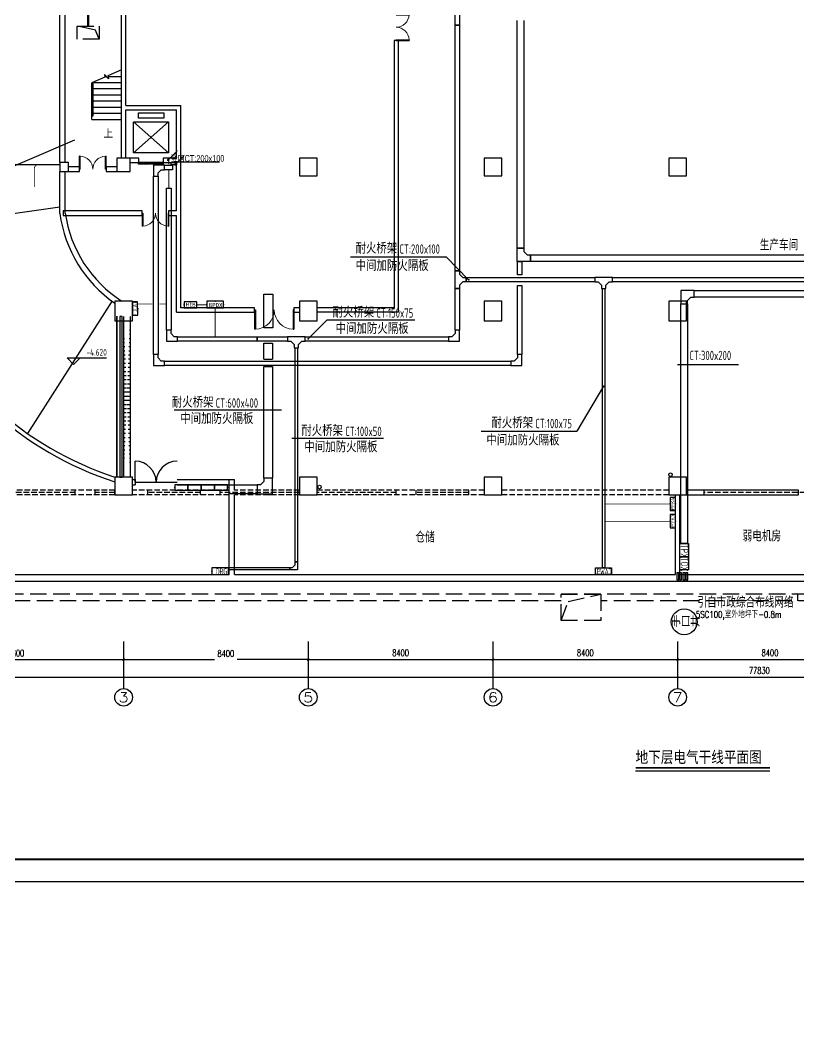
# Model space of a CAD drawing. Extents: x 2166032 to 5302137, y 581493 to 2416206.
# Drawn here: x 2688759 to 2724151, y 1171694 to 1218120 of the extents above; entities that cross this region are included whole.
import ezdxf
from ezdxf.enums import TextEntityAlignment as Align

# ---------------------------------------------------------------- set-up
doc = ezdxf.new("R2010")
doc.units = 0
doc.header["$LTSCALE"] = 1000
doc.header["$MEASUREMENT"] = 0
doc.linetypes.add('DASH', pattern=[0.35, 0.25, -0.1])
doc.linetypes.add('dot', pattern=[3.5, 0.5, -3])
for name, color, linetype in [('3T_WOOD', 21, 'Continuous'), ('AXIS', 3, 'Continuous'), ('AXIS_TEXT', 7, 'Continuous'), ('CABLETRAY', 4, 'Continuous'), ('COLUMN', 2, 'Continuous'), ('DIM_ELEV', 3, 'Continuous'), ('DIM_SYMB', 3, 'Continuous'), ('EQUIP-照明', 3, 'Continuous'), ('EQUIP-箱柜', 3, 'Continuous'), ('EQUIP-通讯', 3, 'Continuous'), ('LWIRE', 4, 'Continuous'), ('PUB_TEXT', 7, 'Continuous'), ('PUB_TITLE', 137, 'Continuous'), ('STAIR', 8, 'Continuous'), ('TEL_LEAD', 3, 'Continuous'), ('TEL_TEXT', 7, 'Continuous'), ('text', 7, 'Continuous'), ('WALL', 8, 'Continuous'), ('WINDOW', 8, 'Continuous'), ('WIRE-照明', 1, 'Continuous'), ('WIRE-电源', 10, 'Continuous'), ('地沟', 8, 'Continuous'), ('屋面', 151, 'Continuous'), ('消防', 7, 'Continuous')]:
    doc.layers.add(name, color=color, linetype=linetype)
doc.styles.add('_HZTXT', font='！tssdeng.shx', dxfattribs={"width": 0.8, "bigfont": '！tssdchn.shx'})
doc.styles.add('_TCH_AXIS', font='complex_.ttf')
doc.styles.add('_TCH_DIM', font='tssdeng.shx', dxfattribs={"bigfont": 'tssdchn.shx'})
doc.styles.add('_TCH_LABEL', font='!tssdeng.shx', dxfattribs={"bigfont": '!tssdchn.shx'})
doc.styles.add('_TEL_DIM', font='@tssdeng.shx', dxfattribs={"width": 0.8, "height": 3.5, "bigfont": '!tssdchn.shx'})
doc.styles.add('COMPLEX', font='complex_.ttf')
doc.styles.add('DIM_FONT', font='simplex_.ttf', dxfattribs={"width": 0.7})
doc.styles.add('HZDX', font='ROMANS', dxfattribs={"bigfont": 'HZDX'})
doc.styles.add('hz（黑）', font='simhei.ttf', dxfattribs={"width": 0.8})
doc.styles.get("Standard").update_dxf_attribs({"font": 'tssdeng.shx', "bigfont": 'tssdchn.shx'})
doc.styles.add('TSSD_REIN', font='tssdeng.shx', dxfattribs={"width": 0.7, "bigfont": 'tssdchn.shx'})
doc.styles.add('YOUYUAN', font='simhei.ttf')
doc.dimstyles.new('DIMN', dxfattribs={"dimtxt": 300, "dimasz": 100, "dimexe": 250, "dimexo": 300, "dimgap": 150, "dimtad": 1, "dimdec": 0, "dimzin": 0, "dimdsep": 46, "dimtxsty": 'DIM_FONT', "dimblk": 'ARCHTICK', "dimcen": 0.09, "dimclrt": 7, "dimazin": 2, "dimtfac": 1, "dimtdec": 0, "dimtix": 1, "dimtmove": 2, "dimatfit": 3, "dimldrblk": 'ARCHTICK', "dimfxl": 1, "dimtolj": 1, "dimtzin": 0, "dimarcsym": 0})

# ---------------------------------------------------------------- blocks, each defined once
blk = doc.blocks.new('$equip$00001776')
for p, q in [((0.72, 0.66), (-0.72, 0.66)), ((-0.72, 0.66), (-0.72, 0)), ((-0.72, 0), (0.72, 0)), ((0.72, 0), (0.72, 0.66))]:
    blk.add_line(p, q)
for p in [(-0.72, 0.33), (0, 0.66), (0, 0), (0.72, 0.33)]:
    blk.add_point(p)
at = {"color": 7, "style": '_TEL_DIM'}
blk.add_attdef('$TEXT$', text='', height=0.4, dxfattribs=at).set_placement((0, 0.33), align=Align.MIDDLE_CENTER)
at = {"color": 7, "style": '_TEL_DIM', "flags": 1}
blk.add_attdef('A', text='', height=0.00002, dxfattribs=at).set_placement((0, 0), align=Align.MIDDLE_CENTER)
blk = doc.blocks.new('$equip$00001413')
for p, q in [((0.75, 0.6), (-0.75, 0.6)), ((-0.75, 0.6), (-0.75, 0)), ((-0.75, 0), (0.75, 0)), ((0.75, 0), (0.75, 0.6))]:
    blk.add_line(p, q)
for p in [(-0.75, 0.3), (0, 0.6), (0, 0), (0.75, 0.3)]:
    blk.add_point(p)
at = {"style": '_TCH_LABEL', "flags": 9}
blk.add_attdef('A', (0, 0), '', height=0.00002, dxfattribs=at)
blk = doc.blocks.new('$equip$00001955')
for p, q in [((0.75, 0.3), (-0.75, 0.3)), ((-0.75, 0.3), (-0.75, -0.3)), ((0.75, -0.3), (0.75, 0.3)), ((-0.75, -0.3), (0.75, -0.3))]:
    blk.add_line(p, q)
for p in [(-0.75, 0), (0, 0.3), (0.75, 0), (0, -0.3)]:
    blk.add_point(p)
at = {"color": 7, "style": '_TEL_DIM'}
blk.add_attdef('$TEXT$', text='', height=0.4, dxfattribs=at).set_placement((0.01, 0.01), align=Align.MIDDLE_CENTER)
at = {"color": 7, "style": '_TEL_DIM', "flags": 1}
blk.add_attdef('A', text='', height=0.00002, dxfattribs=at).set_placement((0, 0), align=Align.MIDDLE_CENTER)
blk = doc.blocks.new('$TelecSys$00000079')
for p, q in [((0.7, 0.7), (0, 0)), ((0.1, 0.1), (0.1, 0.1)), ((-0.1, -0.1), (-0.1, -0.1))]:
    blk.add_line(p, q)
at = {"const_width": 0.142}
blk.add_lwpolyline([(-0.07, 0, 1), (0.07, 0, 1)], format="xyb", close=True, dxfattribs=at)
blk.add_solid([(0.63, 0.77), (0.77, 0.63), (1.15, 1.15)])
at = {"width": 0.8, "flags": 9}
blk.add_attdef('A', (0, 0), '', height=0.00002, dxfattribs=at)
blk = doc.blocks.new('_ArchTick')
at = {"color": 0, "linetype": 'ByBlock', "const_width": 0.4}
blk.add_lwpolyline([(-0.5, -0.5), (0.5, 0.5)], dxfattribs=at)
blk = doc.blocks.new('*D2559')
at = {"layer": 'AXIS', "color": 0, "lineweight": -2}
for p, q in [((2683651, 1189890), (2683651, 1188808)), ((2693451, 1189890), (2693451, 1188808)), ((2683651, 1189058), (2693451, 1189058))]:
    blk.add_line(p, q, dxfattribs=at)
at = {"layer": 'Defpoints', "color": 0}
for p in [(2683651, 1190190), (2693451, 1190190), (2693451, 1189058)]:
    blk.add_point(p, dxfattribs=at)
at = {"layer": 'AXIS', "color": 0, "lineweight": -2, "xscale": 100, "yscale": 100, "zscale": 100, "rotation": 180}
blk.add_blockref('_ArchTick', (2683651, 1189058), dxfattribs=at)
at = {"layer": 'AXIS', "color": 0, "lineweight": -2, "xscale": 100, "yscale": 100, "zscale": 100}
blk.add_blockref('_ArchTick', (2693451, 1189058), dxfattribs=at)
at = {"layer": 'AXIS', "color": 7, "insert": (2688551, 1189359), "char_height": 300, "attachment_point": 5, "style": 'DIM_FONT'}
blk.add_mtext('\\A1;9800', dxfattribs=at)
blk = doc.blocks.new('*D2560')
at = {"layer": 'AXIS', "color": 0, "lineweight": -2}
for p, q in [((2693451, 1189890), (2693451, 1188808)), ((2701851, 1189890), (2701851, 1188808)), ((2693451, 1189058), (2697585, 1189058)), ((2701851, 1189058), (2698618, 1189058))]:
    blk.add_line(p, q, dxfattribs=at)
at = {"layer": 'Defpoints', "color": 0}
for p in [(2693451, 1190190), (2701851, 1190190), (2701851, 1189058)]:
    blk.add_point(p, dxfattribs=at)
at = {"layer": 'AXIS', "color": 0, "lineweight": -2, "xscale": 100, "yscale": 100, "zscale": 100, "rotation": 180}
blk.add_blockref('_ArchTick', (2693451, 1189058), dxfattribs=at)
at = {"layer": 'AXIS', "color": 0, "lineweight": -2, "xscale": 100, "yscale": 100, "zscale": 100}
blk.add_blockref('_ArchTick', (2701851, 1189058), dxfattribs=at)
at = {"layer": 'AXIS', "color": 7, "insert": (2698101, 1189333), "char_height": 300, "attachment_point": 5, "style": 'DIM_FONT'}
blk.add_mtext('\\A1;8400', dxfattribs=at)
blk = doc.blocks.new('*D2561')
at = {"layer": 'AXIS', "color": 0, "lineweight": -2}
for p, q in [((2701851, 1189890), (2701851, 1188808)), ((2710251, 1189890), (2710251, 1188808)), ((2701851, 1189058), (2710251, 1189058))]:
    blk.add_line(p, q, dxfattribs=at)
at = {"layer": 'Defpoints', "color": 0}
for p in [(2701851, 1190190), (2710251, 1190190), (2710251, 1189058)]:
    blk.add_point(p, dxfattribs=at)
at = {"layer": 'AXIS', "color": 0, "lineweight": -2, "xscale": 100, "yscale": 100, "zscale": 100, "rotation": 180}
blk.add_blockref('_ArchTick', (2701851, 1189058), dxfattribs=at)
at = {"layer": 'AXIS', "color": 0, "lineweight": -2, "xscale": 100, "yscale": 100, "zscale": 100}
blk.add_blockref('_ArchTick', (2710251, 1189058), dxfattribs=at)
at = {"layer": 'AXIS', "color": 7, "insert": (2706051, 1189363), "char_height": 300, "attachment_point": 5, "style": 'DIM_FONT'}
blk.add_mtext('\\A1;8400', dxfattribs=at)
blk = doc.blocks.new('*D2562')
at = {"layer": 'AXIS', "color": 0, "lineweight": -2}
for p, q in [((2710251, 1189890), (2710251, 1188808)), ((2718651, 1189890), (2718651, 1188808)), ((2710251, 1189058), (2718651, 1189058))]:
    blk.add_line(p, q, dxfattribs=at)
at = {"layer": 'Defpoints', "color": 0}
for p in [(2710251, 1190190), (2718651, 1190190), (2718651, 1189058)]:
    blk.add_point(p, dxfattribs=at)
at = {"layer": 'AXIS', "color": 0, "lineweight": -2, "xscale": 100, "yscale": 100, "zscale": 100, "rotation": 180}
blk.add_blockref('_ArchTick', (2710251, 1189058), dxfattribs=at)
at = {"layer": 'AXIS', "color": 0, "lineweight": -2, "xscale": 100, "yscale": 100, "zscale": 100}
blk.add_blockref('_ArchTick', (2718651, 1189058), dxfattribs=at)
at = {"layer": 'AXIS', "color": 7, "insert": (2714451, 1189363), "char_height": 300, "attachment_point": 5, "style": 'DIM_FONT'}
blk.add_mtext('\\A1;8400', dxfattribs=at)
blk = doc.blocks.new('*D2563')
at = {"layer": 'AXIS', "color": 0, "lineweight": -2}
for p, q in [((2718651, 1189890), (2718651, 1188808)), ((2727051, 1189890), (2727051, 1188808)), ((2718651, 1189058), (2727051, 1189058))]:
    blk.add_line(p, q, dxfattribs=at)
at = {"layer": 'Defpoints', "color": 0}
for p in [(2718651, 1190190), (2727051, 1190190), (2727051, 1189058)]:
    blk.add_point(p, dxfattribs=at)
at = {"layer": 'AXIS', "color": 0, "lineweight": -2, "xscale": 100, "yscale": 100, "zscale": 100, "rotation": 180}
blk.add_blockref('_ArchTick', (2718651, 1189058), dxfattribs=at)
at = {"layer": 'AXIS', "color": 0, "lineweight": -2, "xscale": 100, "yscale": 100, "zscale": 100}
blk.add_blockref('_ArchTick', (2727051, 1189058), dxfattribs=at)
at = {"layer": 'AXIS', "color": 7, "insert": (2722851, 1189363), "char_height": 300, "attachment_point": 5, "style": 'DIM_FONT'}
blk.add_mtext('\\A1;8400', dxfattribs=at)
blk = doc.blocks.new('*D2571')
at = {"layer": 'AXIS', "color": 0, "lineweight": -2}
for p, q in [((2683451, 1189590), (2683451, 1188008)), ((2761282, 1189590), (2761282, 1188008)), ((2683451, 1188258), (2761282, 1188258))]:
    blk.add_line(p, q, dxfattribs=at)
at = {"layer": 'Defpoints', "color": 0}
for p in [(2683451, 1189890), (2761282, 1189890), (2761282, 1188258)]:
    blk.add_point(p, dxfattribs=at)
at = {"layer": 'AXIS', "color": 0, "lineweight": -2, "xscale": 100, "yscale": 100, "zscale": 100, "rotation": 180}
blk.add_blockref('_ArchTick', (2683451, 1188258), dxfattribs=at)
at = {"layer": 'AXIS', "color": 0, "lineweight": -2, "xscale": 100, "yscale": 100, "zscale": 100}
blk.add_blockref('_ArchTick', (2761282, 1188258), dxfattribs=at)
at = {"layer": 'AXIS', "color": 7, "insert": (2722367, 1188559), "char_height": 300, "attachment_point": 5, "style": 'DIM_FONT'}
blk.add_mtext('\\A1;77830', dxfattribs=at)
blk = doc.blocks.new('$DorLib2D$00000002')
for p, q in [((-0.5, 0), (-0.5, 0.4875)), ((-0.475, 0.4875), (-0.5, 0.4875)), ((-0.475, 0), (-0.475, 0.4875)), ((0.475, 0), (0.475, 0.4875)), ((0.475, 0.4875), (0.5, 0.4875)), ((0.5, 0), (0.5, 0.4875)), ((-0.5, 0), (-0.475, 0)), ((0.5, 0), (0.475, 0))]:
    blk.add_line(p, q)
at = {"lineweight": 13}
for centre, start, end in [((-0.4875, 0), 0, 88.53072), ((0.4875, 0), 91.46928, 180)]:
    blk.add_arc(centre, 0.4875, start, end, dxfattribs=at)
blk = doc.blocks.new('$TCHSYS$LDOR22D')
for p, q in [((-0.517, 0.833), (-0.017, 0.833)), ((-0.517, 0.833), (-0.517, 0.667)), ((-0.517, 0.667), (-0.017, 0.667)), ((-0.5, 0.5), (0.5, 0.5)), ((-0.017, 0.833), (-0.017, 0.667)), ((0.017, 0.833), (0.017, 0.667)), ((0.017, 0.833), (0.517, 0.833)), ((0.017, 0.667), (0.517, 0.667)), ((0.517, 0.833), (0.517, 0.667))]:
    blk.add_line(p, q)
blk = doc.blocks.new('_AXISO')
blk.add_circle((0, 0), 0.5)
at = {"layer": 'AXIS_TEXT', "style": 'COMPLEX', "width": 1.171875}
blk.add_attdef('A', text='', height=0.56, dxfattribs=at).set_placement((-0.25, -0.28), (0.25, -0.28), align=Align.FIT)

msp = doc.modelspace()

# ---------------------------------------------------------------- hatches: boundary and pattern name
at = {"layer": '消防'}
h = msp.add_hatch(dxfattribs=at)
h.set_pattern_fill('ACAD_ISO02W100', color=6, scale=500, style=0)
h.set_pattern_definition([(0, (1864834.06, 1134853.02), (0, 187.5), [450, -112.5])])
edge = h.paths.add_edge_path()
edge.add_line((2693751.5, 1204657.8), (2693751.5, 1197357.8))
edge.add_line((2693451.5, 1204657.8), (2693451.5, 1197357.8))

# ---------------------------------------------------------------- linework, layer by layer
for p, q in [((2695761.7, 1211693.3), (2697814.4, 1211693.3)), ((2695761.7, 1211693.3), (2695761.7, 1211657.8)), ((2693151.5, 1204668.7), (2693151.5, 1197368.7)), ((2718650, 1202469.9), (2721416.8, 1202469.9))]:
    msp.add_line(p, q)
for points in [[(2695608.4, 1211657.8), (2695851.5, 1211657.8), (2695851.5, 1211549.3), (2695608.4, 1211549.3)], [(2718750.8, 1194334.4), (2719150.8, 1194334.4), (2719150.8, 1193734.4), (2718750.8, 1193734.4)], [(2718750.8, 1193734.4), (2719150.8, 1193734.4), (2719150.8, 1193134.4), (2718750.8, 1193134.4)], [(2718702.5, 1193008.6), (2718607.6, 1193008.6), (2718607.6, 1192691.5), (2718702.5, 1192691.5)], [(2718830, 1193008.6), (2718735, 1193008.6), (2718735, 1192691.5), (2718830, 1192691.5)], [(2718986.8, 1193008.6), (2718891.9, 1193008.6), (2718891.9, 1192691.5), (2718986.8, 1192691.5)], [(2719114.3, 1193008.6), (2719019.3, 1193008.6), (2719019.3, 1192691.5), (2719114.3, 1192691.5)]]:
    msp.add_lwpolyline(points, close=True)
for centre, radius in [((2604640.5, 1020101.3), 438608.5), ((2718950.8, 1190777.4), 587.3)]:
    msp.add_circle(centre, radius)
at = {"layer": '3T_WOOD'}
msp.add_lwpolyline([(2693151.5, 1197357.8), (2693151.5, 1204657.8)], dxfattribs=at)
at = {"layer": 'AXIS'}
for p, q in [((2693451.5, 1189890.1), (2693451.5, 1187745.3)), ((2701851.5, 1189890.1), (2701851.5, 1187745.3)), ((2710251.5, 1189890.1), (2710251.5, 1187745.3)), ((2718651.5, 1189890.1), (2718651.5, 1187745.3))]:
    msp.add_line(p, q, dxfattribs=at)
at = {"layer": 'CABLETRAY'}
for p, q in [((2708531.3, 1217899.1), (2708531.3, 1218988.3)), ((2708731.3, 1218988.3), (2708731.3, 1217899.1)), ((2708531.3, 1206738.6), (2708531.3, 1217899.1)), ((2708531.3, 1217899.1), (2708731.3, 1217899.1)), ((2708531.3, 1217899.1), (2708731.3, 1217899.1)), ((2708531.3, 1217899.1), (2708731.3, 1217899.1)), ((2708731.3, 1217899.1), (2708531.3, 1217899.1)), ((2708731.3, 1217899.1), (2708731.3, 1206738.6)), ((2711355.4, 1207766.3), (2711355.4, 1218120.2)), ((2711655.4, 1218120.2), (2711655.4, 1207766.3)), ((2695317.1, 1211534.7), (2694817.1, 1211534.7)), ((2694817.1, 1211534.7), (2694817.1, 1211034.7)), ((2695017.1, 1211184.7), (2695167.1, 1211334.7)), ((2695167.1, 1211334.7), (2695317.1, 1211334.7)), ((2695317.1, 1211334.7), (2695317.1, 1211534.7)), ((2695317.1, 1211534.7), (2695670.2, 1211534.7)), ((2695317.1, 1211334.7), (2695317.1, 1211534.7)), ((2695670.2, 1211334.7), (2695317.1, 1211334.7)), ((2695670.2, 1211534.7), (2695670.2, 1211334.7)), ((2694817.1, 1211034.7), (2695017.1, 1211034.7)), ((2694817.1, 1202929.1), (2694817.1, 1211034.7)), ((2694817.1, 1211034.7), (2695017.1, 1211034.7)), ((2695017.1, 1211034.7), (2695017.1, 1211184.7)), ((2695017.1, 1211034.7), (2695017.1, 1202929.1)), ((2695407.7, 1210495.3), (2695607.7, 1210495.3)), ((2695407.7, 1204040.4), (2695407.7, 1210495.3)), ((2695607.7, 1210495.3), (2695607.7, 1204040.4)), ((2711655.4, 1207766.3), (2711355.4, 1207766.3)), ((2711355.4, 1207166.3), (2711355.4, 1207766.3)), ((2711355.4, 1207766.3), (2711655.4, 1207766.3)), ((2711655.4, 1207766.3), (2711655.4, 1207616.3)), ((2711655.4, 1207616.3), (2711805.4, 1207466.3)), ((2711955.4, 1207166.3), (2711355.4, 1207166.3)), ((2711361.6, 1206553.1), (2711361.6, 1207166.3)), ((2711361.6, 1207166.3), (2711561.6, 1207166.3)), ((2711561.6, 1207166.3), (2711561.6, 1206553.1)), ((2711805.4, 1207466.3), (2711955.4, 1207466.3)), ((2711955.4, 1207166.3), (2711955.4, 1207466.3)), ((2711955.4, 1207466.3), (2734790.3, 1207466.3)), ((2711955.4, 1207466.3), (2711955.4, 1207166.3)), ((2734790.3, 1207166.3), (2711955.4, 1207166.3)), ((2708731.3, 1206738.6), (2708531.3, 1206738.6)), ((2708531.3, 1205938.6), (2708531.3, 1206738.6)), ((2708531.3, 1206738.6), (2708731.3, 1206738.6)), ((2708731.3, 1206738.6), (2708731.3, 1206588.6)), ((2708731.3, 1206588.6), (2708881.3, 1206438.6)), ((2708881.3, 1206238.6), (2708731.3, 1206088.6)), ((2708881.3, 1206438.6), (2709031.3, 1206438.6)), ((2709031.3, 1206238.6), (2708881.3, 1206238.6)), ((2709031.3, 1206438.6), (2709031.3, 1206238.6)), ((2709031.3, 1206238.6), (2709031.3, 1206438.6)), ((2709031.3, 1206438.6), (2714882.5, 1206438.6)), ((2714882.5, 1206238.6), (2709031.3, 1206238.6)), ((2711561.6, 1206553.1), (2711361.6, 1206553.1)), ((2714882.5, 1206438.6), (2714882.5, 1206238.6)), ((2715682.5, 1206438.6), (2714882.5, 1206438.6)), ((2714882.5, 1206438.6), (2714882.5, 1206238.6)), ((2714882.5, 1206238.6), (2715032.5, 1206238.6)), ((2715032.5, 1206238.6), (2715182.5, 1206088.6)), ((2715382.5, 1206088.6), (2715532.5, 1206238.6)), ((2715532.5, 1206238.6), (2715682.5, 1206238.6)), ((2715682.5, 1206238.6), (2715682.5, 1206438.6)), ((2715682.5, 1206438.6), (2736638.9, 1206438.6)), ((2715682.5, 1206238.6), (2715682.5, 1206438.6)), ((2736638.9, 1206238.6), (2715682.5, 1206238.6)), ((2708531.3, 1204040.4), (2708531.3, 1205938.6)), ((2708531.3, 1205938.6), (2708731.3, 1205938.6)), ((2708731.3, 1205938.6), (2708531.3, 1205938.6)), ((2708731.3, 1206088.6), (2708731.3, 1205938.6)), ((2708731.3, 1205938.6), (2708731.3, 1204040.4)), ((2711361.6, 1202929.1), (2711361.6, 1206068)), ((2711361.6, 1206068), (2711561.6, 1206068)), ((2711561.6, 1206068), (2711561.6, 1202929.1)), ((2715182.5, 1206088.6), (2715182.5, 1205938.6)), ((2715182.5, 1205938.6), (2715382.5, 1205938.6)), ((2715232.5, 1205938.6), (2715332.5, 1205938.6)), ((2715232.5, 1193229.2), (2715232.5, 1205938.6)), ((2715332.5, 1205938.6), (2715332.5, 1193229.2)), ((2715382.5, 1205938.6), (2715382.5, 1206088.6)), ((2719400.8, 1205836.4), (2718800.8, 1205836.4)), ((2718800.8, 1205836.4), (2718800.8, 1205236.4)), ((2719400.8, 1205536.4), (2719400.8, 1205836.4)), ((2719400.8, 1205836.4), (2733179.2, 1205836.4)), ((2719400.8, 1205536.4), (2719400.8, 1205836.4)), ((2699833, 1204140.4), (2699833, 1205680.8)), ((2699833, 1205680.8), (2700233, 1205680.8)), ((2700233, 1205680.8), (2700233, 1204140.4)), ((2718800.8, 1205236.4), (2719100.8, 1205236.4)), ((2718800.8, 1194334.4), (2718800.8, 1205236.4)), ((2718800.8, 1205236.4), (2719100.8, 1205236.4)), ((2719100.8, 1205386.4), (2719250.8, 1205536.4)), ((2719100.8, 1205236.4), (2719100.8, 1205386.4)), ((2719100.8, 1205236.4), (2719100.8, 1194334.4)), ((2719250.8, 1205536.4), (2719400.8, 1205536.4)), ((2733179.2, 1205536.4), (2719400.8, 1205536.4)), ((2695607.7, 1204040.4), (2695407.7, 1204040.4)), ((2695407.7, 1204040.4), (2695407.7, 1203540.4)), ((2695607.7, 1204040.4), (2695407.7, 1204040.4)), ((2695607.7, 1203890.4), (2695607.7, 1204040.4)), ((2695757.7, 1203740.4), (2695607.7, 1203890.4)), ((2700233, 1204140.4), (2699833, 1204140.4)), ((2708531.3, 1203890.4), (2708381.3, 1203740.4)), ((2708731.3, 1204040.4), (2708531.3, 1204040.4)), ((2708731.3, 1204040.4), (2708531.3, 1204040.4)), ((2708531.3, 1204040.4), (2708531.3, 1203890.4)), ((2708731.3, 1203540.4), (2708731.3, 1204040.4)), ((2695407.7, 1203540.4), (2695907.7, 1203540.4)), ((2695907.7, 1203740.4), (2695757.7, 1203740.4)), ((2695907.7, 1203540.4), (2695907.7, 1203740.4)), ((2695907.7, 1203540.4), (2695907.7, 1203740.4)), ((2695907.7, 1203740.4), (2699533, 1203740.4)), ((2699533, 1203540.4), (2695907.7, 1203540.4)), ((2699533, 1203740.4), (2699533, 1203540.4)), ((2699533, 1203540.4), (2699533, 1203740.4)), ((2699533, 1203740.4), (2700906.6, 1203740.4)), ((2700906.6, 1203540.4), (2699533, 1203540.4)), ((2699829.5, 1203441.3), (2700229.5, 1203441.3)), ((2699829.5, 1202713.2), (2699829.5, 1203441.3)), ((2700229.5, 1203441.3), (2700229.5, 1202713.2)), ((2700906.6, 1203740.4), (2700906.6, 1203540.4)), ((2701706.6, 1203740.4), (2700906.6, 1203740.4)), ((2700906.6, 1203740.4), (2700906.6, 1203540.4)), ((2700906.6, 1203540.4), (2701056.6, 1203540.4)), ((2701056.6, 1203540.4), (2701206.6, 1203390.4)), ((2701206.6, 1203390.4), (2701206.6, 1203240.4)), ((2701406.6, 1203390.4), (2701556.6, 1203540.4)), ((2701406.6, 1203240.4), (2701406.6, 1203390.4)), ((2701556.6, 1203540.4), (2701706.6, 1203540.4)), ((2701706.6, 1203540.4), (2701706.6, 1203740.4)), ((2701706.6, 1203740.4), (2708231.3, 1203740.4)), ((2701706.6, 1203540.4), (2701706.6, 1203740.4)), ((2708231.3, 1203540.4), (2701706.6, 1203540.4)), ((2708381.3, 1203740.4), (2708231.3, 1203740.4)), ((2708231.3, 1203740.4), (2708231.3, 1203540.4)), ((2708231.3, 1203740.4), (2708231.3, 1203540.4)), ((2708231.3, 1203540.4), (2708731.3, 1203540.4)), ((2695017.1, 1202929.1), (2694817.1, 1202929.1)), ((2694817.1, 1202929.1), (2694817.1, 1202429.1)), ((2695017.1, 1202929.1), (2694817.1, 1202929.1)), ((2695017.1, 1202779.1), (2695017.1, 1202929.1)), ((2701206.6, 1203240.4), (2701406.6, 1203240.4)), ((2701256.6, 1203240.4), (2701356.6, 1203240.4)), ((2701256.6, 1193498.5), (2701256.6, 1203240.4)), ((2701356.6, 1203240.4), (2701356.6, 1193498.5)), ((2711561.6, 1202929.1), (2711361.6, 1202929.1)), ((2711561.6, 1202929.1), (2711361.6, 1202929.1)), ((2711361.6, 1202929.1), (2711361.6, 1202779.1)), ((2711561.6, 1202429.1), (2711561.6, 1202929.1)), ((2695167.1, 1202629.1), (2695017.1, 1202779.1)), ((2695317.1, 1202629.1), (2695167.1, 1202629.1)), ((2695317.1, 1202429.1), (2695317.1, 1202629.1)), ((2695317.1, 1202629.1), (2711061.6, 1202629.1)), ((2695317.1, 1202429.1), (2695317.1, 1202629.1)), ((2699829.5, 1202713.2), (2700229.5, 1202713.2)), ((2711061.6, 1202629.1), (2711061.6, 1202429.1)), ((2711211.6, 1202629.1), (2711061.6, 1202629.1)), ((2711061.6, 1202629.1), (2711061.6, 1202429.1)), ((2711361.6, 1202779.1), (2711211.6, 1202629.1)), ((2694817.1, 1202429.1), (2695317.1, 1202429.1)), ((2711061.6, 1202429.1), (2695317.1, 1202429.1)), ((2699829.5, 1197302.8), (2699829.5, 1202382.1)), ((2699829.5, 1202382.1), (2700229.5, 1202382.1)), ((2700229.5, 1202382.1), (2700229.5, 1197302.8)), ((2711061.6, 1202429.1), (2711561.6, 1202429.1)), ((2698249.9, 1196602.8), (2698249.9, 1197002.8)), ((2698249.9, 1197002.8), (2699529.5, 1197002.8)), ((2699529.5, 1197002.8), (2699529.5, 1196602.8)), ((2699679.5, 1197002.8), (2699529.5, 1197002.8)), ((2699529.5, 1197002.8), (2699529.5, 1196602.8)), ((2699829.5, 1197152.8), (2699679.5, 1197002.8)), ((2700229.5, 1197302.8), (2699829.5, 1197302.8)), ((2699829.5, 1197302.8), (2699829.5, 1197152.8)), ((2700229.5, 1196602.8), (2700229.5, 1197302.8)), ((2699529.5, 1196602.8), (2698249.9, 1196602.8)), ((2699529.5, 1196602.8), (2700229.5, 1196602.8)), ((2700233, 1196549.7), (2699833, 1196549.7)), ((2719100.8, 1194334.4), (2718800.8, 1194334.4)), ((2698216.8, 1193148.5), (2698216.8, 1193248.5)), ((2698216.8, 1193248.5), (2701006.6, 1193248.5)), ((2701006.6, 1193148.5), (2698216.8, 1193148.5)), ((2701006.6, 1193248.5), (2701006.6, 1193148.5)), ((2701006.6, 1193148.5), (2701006.6, 1193248.5)), ((2701006.6, 1193248.5), (2701131.6, 1193248.5)), ((2701356.6, 1193148.5), (2701006.6, 1193148.5)), ((2701131.6, 1193248.5), (2701256.6, 1193373.5)), ((2701356.6, 1193498.5), (2701256.6, 1193498.5)), ((2701256.6, 1193373.5), (2701256.6, 1193498.5)), ((2701256.6, 1193498.5), (2701356.6, 1193498.5)), ((2701356.6, 1193498.5), (2701356.6, 1193148.5)), ((2715332.5, 1193229.2), (2715232.5, 1193229.2))]:
    msp.add_line(p, q, dxfattribs=at)
at = {"layer": 'COLUMN'}
for p, q in [((2693751.5, 1211857.8), (2693151.5, 1211857.8)), ((2693151.5, 1211857.8), (2693151.5, 1211257.8)), ((2693751.5, 1211257.8), (2693751.5, 1211857.8)), ((2702251.5, 1211857.8), (2701451.5, 1211857.8)), ((2701451.5, 1211857.8), (2701451.5, 1211057.8)), ((2702251.5, 1211057.8), (2702251.5, 1211857.8)), ((2710651.5, 1211857.8), (2709851.5, 1211857.8)), ((2709851.5, 1211857.8), (2709851.5, 1211057.8)), ((2710651.5, 1211057.8), (2710651.5, 1211857.8)), ((2719051.5, 1211857.7), (2718251.5, 1211857.7)), ((2718251.5, 1211857.7), (2718251.5, 1211057.8)), ((2719051.5, 1211057.8), (2719051.5, 1211857.7)), ((2690951.5, 1211657.8), (2690551.5, 1211657.8)), ((2690551.5, 1211657.8), (2690551.5, 1211257.8)), ((2690551.5, 1211257.8), (2690951.5, 1211257.8)), ((2690951.5, 1211257.8), (2690951.5, 1211657.8)), ((2693151.5, 1211257.8), (2693751.5, 1211257.8)), ((2701451.5, 1211057.8), (2702251.5, 1211057.8)), ((2709851.5, 1211057.8), (2710651.5, 1211057.8)), ((2718251.5, 1211057.8), (2719051.5, 1211057.8)), ((2693851.5, 1205357.7), (2693051.5, 1205357.7)), ((2693051.5, 1205357.7), (2693051.5, 1204457.8)), ((2693851.5, 1204457.8), (2693851.5, 1205357.7)), ((2702251.5, 1205357.7), (2701451.5, 1205357.7)), ((2701451.5, 1205357.7), (2701451.5, 1204457.8)), ((2702251.5, 1204457.8), (2702251.5, 1205357.7)), ((2710651.5, 1205357.7), (2709851.5, 1205357.7)), ((2709851.5, 1205357.7), (2709851.5, 1204457.8)), ((2710651.5, 1204457.8), (2710651.5, 1205357.7)), ((2719051.5, 1205357.7), (2718251.5, 1205357.7)), ((2718251.5, 1205357.7), (2718251.5, 1204457.8)), ((2719051.5, 1204457.8), (2719051.5, 1205357.7)), ((2693051.5, 1204457.8), (2693851.5, 1204457.8)), ((2701451.5, 1204457.8), (2702251.5, 1204457.8)), ((2709851.5, 1204457.8), (2710651.5, 1204457.8)), ((2718251.5, 1204457.8), (2719051.5, 1204457.8)), ((2693849.9, 1197357.8), (2693049.9, 1197357.8)), ((2693049.9, 1197357.8), (2693049.9, 1196557.8)), ((2693849.9, 1196557.8), (2693849.9, 1197357.8)), ((2702249.9, 1197357.8), (2701449.9, 1197357.8)), ((2701449.9, 1197357.8), (2701449.9, 1196557.8)), ((2702249.9, 1196557.8), (2702249.9, 1197357.8)), ((2710651.5, 1197357.8), (2709851.5, 1197357.8)), ((2709851.5, 1197357.8), (2709851.5, 1196557.8)), ((2710651.5, 1196557.8), (2710651.5, 1197357.8)), ((2719051.5, 1197357.8), (2718251.5, 1197357.8)), ((2718251.5, 1197357.8), (2718251.5, 1196557.8)), ((2719051.5, 1196557.8), (2719051.5, 1197357.8)), ((2693049.9, 1196557.8), (2693849.9, 1196557.8)), ((2701449.9, 1196557.8), (2702249.9, 1196557.8)), ((2709851.5, 1196557.8), (2710651.5, 1196557.8)), ((2718251.5, 1196557.8), (2719051.5, 1196557.8))]:
    msp.add_line(p, q, dxfattribs=at)
at = {"layer": 'DIM_ELEV'}
for p, q in [((2691180, 1202475.8), (2690880, 1202775.8)), ((2690880, 1202775.8), (2692680, 1202775.8)), ((2691180, 1202475.8), (2691480, 1202775.8))]:
    msp.add_line(p, q, dxfattribs=at)
at = {"layer": 'DIM_SYMB'}
msp.add_lwpolyline([(2692689.7, 1213228.3, 0, 0, 0), (2692689.7, 1214194.7, 80, 0, 0), (2692689.7, 1214494.7, 0, 0, 0)], format="xyseb", dxfattribs=at)
for points in [[(2682183.8, 1208796.8), (2686602, 1210702.2), (2686589, 1210925.3), (2686823.3, 1210569), (2686808.6, 1210791.3), (2691226.8, 1212696.7)], [(2716738.9, 1183997.9), (2722845.1, 1183997.9)]]:
    msp.add_lwpolyline(points, dxfattribs=at)
at = {"layer": 'DIM_SYMB', "const_width": 70}
msp.add_lwpolyline([(2716738.9, 1184137.9), (2722845.1, 1184137.9)], dxfattribs=at)
at = {"layer": 'PUB_TITLE'}
msp.add_lwpolyline([(2670952.5, 1178978), (2776052.5, 1178978), (2776052.5, 1238378), (2670952.5, 1238378)], close=True, dxfattribs=at)
at = {"layer": 'PUB_TITLE', "const_width": 100}
msp.add_lwpolyline([(2673452.5, 1179978), (2775052.5, 1179978), (2775052.5, 1237378), (2673452.5, 1237378)], close=True, dxfattribs=at)
at = {"layer": 'STAIR'}
for p, q in [((2692594, 1215542.1), (2692001.5, 1215286.3)), ((2692760.3, 1215471.9), (2692575.6, 1215667.5)), ((2692575.6, 1215667.5), (2692594, 1215542.1)), ((2692588.8, 1215577.8), (2692660.3, 1215577.8)), ((2693351.5, 1215869.2), (2692740.7, 1215605.5)), ((2692740.7, 1215605.5), (2692760.3, 1215471.9)), ((2692744.7, 1215577.8), (2693351.5, 1215577.8)), ((2693325, 1215857.8), (2693351.5, 1215857.8)), ((2693351.5, 1213617.8), (2693351.5, 1215869.2)), ((2692001.5, 1213787.8), (2692001.5, 1215286.3)), ((2692001.5, 1213787.8), (2692001.5, 1215286.3)), ((2692061.5, 1213787.8), (2692061.5, 1215312.2)), ((2692061.5, 1215297.8), (2693351.5, 1215297.8)), ((2692061.5, 1215017.8), (2693351.5, 1215017.8)), ((2692061.5, 1214737.8), (2693351.5, 1214737.8)), ((2692061.5, 1214457.8), (2693351.5, 1214457.8)), ((2692061.5, 1214177.8), (2693351.5, 1214177.8)), ((2692001.5, 1213617.8), (2692001.5, 1213787.8)), ((2692001.5, 1213787.8), (2692061.5, 1213787.8)), ((2692001.5, 1213617.8), (2693351.5, 1213617.8)), ((2692061.5, 1213897.8), (2693351.5, 1213897.8)), ((2694126.5, 1213676.4), (2694126.5, 1213926.4)), ((2694126.5, 1213926.4), (2695276.5, 1213926.4)), ((2695276.5, 1213676.4), (2694126.5, 1213676.4)), ((2695276.5, 1213926.4), (2695276.5, 1213676.4)), ((2693901.5, 1212107.8), (2693901.5, 1213507.8)), ((2693901.5, 1213507.8), (2695501.5, 1213507.8)), ((2695501.5, 1213507.8), (2693901.5, 1212107.8)), ((2695501.5, 1212107.8), (2693901.5, 1213507.8)), ((2695501.5, 1213507.8), (2695501.5, 1212107.8)), ((2695501.5, 1212107.8), (2693901.5, 1212107.8))]:
    msp.add_line(p, q, dxfattribs=at)
msp.add_lwpolyline([(2693385.9, 1204657.8), (2693277.1, 1204657.8), (2693277.1, 1197357.8), (2693385.9, 1197357.8)], close=True, dxfattribs=at)
at = {"layer": 'TEL_LEAD', "color": 0}
for p, q in [((2703771.3, 1207372.6), (2708116.5, 1207372.6)), ((2709145.6, 1206328.3), (2708116.5, 1207372.6)), ((2701840.6, 1203646.7), (2702715.5, 1204513.7)), ((2702715.5, 1204513.7), (2706692.5, 1204513.7)), ((2715282.8, 1201485.9), (2714064.7, 1199440)), ((2695749.9, 1200419.7), (2700632.3, 1200419.7)), ((2709719.5, 1199440), (2714064.7, 1199440)), ((2701108.8, 1199132.2), (2705272.8, 1199132.2))]:
    msp.add_line(p, q, dxfattribs=at)
at = {"layer": 'TEL_LEAD', "color": 0, "const_width": 40}
for points in [[(2709143.7, 1206306, 1), (2709163.4, 1206340.9, 1)], [(2701838.6, 1203624.4, 1), (2701858.3, 1203659.3, 1)], [(2715272.9, 1201468.5, 1), (2715292.6, 1201503.3, 1)]]:
    msp.add_lwpolyline(points, format="xyb", close=True, dxfattribs=at)
at = {"layer": 'WALL'}
for p, q in [((2690551.5, 1211657.8), (2690551.5, 1218357.8)), ((2690801.5, 1211657.8), (2690801.5, 1218357.8)), ((2693351.5, 1214157.8), (2693351.5, 1218357.8)), ((2693551.5, 1214257.8), (2693551.5, 1218357.8)), ((2705951.5, 1217207.8), (2705751.5, 1217207.8)), ((2705751.5, 1217207.8), (2705751.5, 1205057.8)), ((2705951.5, 1204857.8), (2705951.5, 1217207.8)), ((2693351.5, 1211857.8), (2693351.5, 1214157.8)), ((2693551.5, 1214257.8), (2696051.5, 1214257.8)), ((2693551.5, 1214057.8), (2695851.5, 1214057.8)), ((2693551.5, 1211857.8), (2693551.5, 1214057.8)), ((2695851.5, 1211857.8), (2695851.5, 1214057.8)), ((2696051.5, 1211757.8), (2696051.5, 1214257.8)), ((2694151.5, 1211857.8), (2693751.5, 1211857.8)), ((2694151.5, 1211657.8), (2694151.5, 1211857.8)), ((2695851.5, 1211857.8), (2695251.5, 1211857.8)), ((2695251.5, 1211857.8), (2695251.5, 1211657.8)), ((2696051.5, 1209357.8), (2696051.5, 1211757.8)), ((2690551.5, 1209340.2), (2690551.5, 1211257.8)), ((2690801.5, 1209357.5), (2690801.5, 1211257.8)), ((2691451.5, 1211457.8), (2690951.5, 1211457.8)), ((2690951.5, 1211257.8), (2691451.5, 1211257.8)), ((2691451.5, 1211257.8), (2691451.5, 1211457.8)), ((2693151.5, 1211457.8), (2692651.5, 1211457.8)), ((2692651.5, 1211457.8), (2692651.5, 1211257.8)), ((2692651.5, 1211257.8), (2693151.5, 1211257.8)), ((2693751.5, 1211657.8), (2694151.5, 1211657.8)), ((2695251.5, 1211657.8), (2695851.5, 1211657.8)), ((2695851.5, 1209457.8), (2695851.5, 1211657.8)), ((2694301.5, 1209457.8), (2690700.5, 1209457.8)), ((2690700.5, 1209457.8), (2690700.5, 1209257.8)), ((2694301.5, 1209257.8), (2694301.5, 1209457.8)), ((2695851.5, 1209457.8), (2695501.5, 1209457.8)), ((2695501.5, 1209457.8), (2695501.5, 1209257.8)), ((2690700.5, 1209257.8), (2694301.5, 1209257.8)), ((2695501.5, 1209257.8), (2695851.5, 1209257.8)), ((2695851.5, 1204857.8), (2695851.5, 1209257.8)), ((2696051.5, 1205057.8), (2696051.5, 1209357.8)), ((2695851.5, 1204857.8), (2699401.5, 1204857.8)), ((2699401.5, 1205057.8), (2696051.5, 1205057.8)), ((2699401.5, 1204857.8), (2699401.5, 1205057.8)), ((2701451.5, 1205057.8), (2701201.5, 1205057.8)), ((2701201.5, 1205057.8), (2701201.5, 1204857.8)), ((2701201.5, 1204857.8), (2701451.5, 1204857.8)), ((2705751.5, 1205057.8), (2702251.5, 1205057.8)), ((2705951.5, 1204857.8), (2702251.5, 1204857.8)), ((2693978.7, 1197127.7), (2693978.7, 1198080.4)), ((2693849.9, 1197247.7), (2693978.7, 1197247.7)), ((2693849.9, 1197007.7), (2693978.7, 1197007.7)), ((2693978.7, 1197247.7), (2693978.7, 1197007.7)), ((2693978.7, 1197127.7), (2695884, 1197127.7)), ((2695884, 1197247.7), (2698489.9, 1197247.7)), ((2695884, 1197007.7), (2698249.9, 1197007.7)), ((2698249.9, 1196757.8), (2698249.9, 1197247.7)), ((2698249.9, 1197247.7), (2698499.9, 1197247.7)), ((2698499.9, 1196757.8), (2698499.9, 1197247.7)), ((2698249.9, 1192932.8), (2698249.9, 1196557.8)), ((2698499.9, 1192932.8), (2698499.9, 1196557.8)), ((2718545.8, 1192932.8), (2718545.8, 1196557.8)), ((2718745.8, 1192932.8), (2718745.8, 1196557.8)), ((2724151.5, 1196757.8), (2719051.5, 1196757.8)), ((2719051.5, 1196557.8), (2724151.5, 1196557.8)), ((2724151.5, 1196557.8), (2724151.5, 1196757.8)), ((2683649.6, 1192932.8), (2698249.9, 1192932.8)), ((2698499.9, 1192932.8), (2718545.8, 1192932.8)), ((2718745.8, 1192932.8), (2725551.5, 1192932.8)), ((2683349.6, 1192632.8), (2698374.9, 1192632.8)), ((2698374.9, 1192632.8), (2718645.8, 1192632.8)), ((2718645.8, 1192632.8), (2725551.5, 1192632.8))]:
    msp.add_line(p, q, dxfattribs=at)
at = {"layer": 'WALL', "linetype": 'DASH'}
for p, q in [((2693049.9, 1196557.8), (2683351.5, 1196557.8)), ((2693049.9, 1196757.8), (2684151.2, 1196757.8)), ((2698249.9, 1196757.8), (2693849.9, 1196757.8)), ((2698249.9, 1196557.8), (2693849.9, 1196557.8)), ((2701449.9, 1196757.8), (2698499.9, 1196757.8)), ((2701449.9, 1196557.8), (2698499.9, 1196557.8)), ((2709851.5, 1196757.8), (2702249.9, 1196757.8)), ((2709851.5, 1196557.8), (2702249.9, 1196557.8)), ((2718251.5, 1196757.8), (2710651.5, 1196757.8)), ((2718251.5, 1196557.8), (2710651.5, 1196557.8))]:
    msp.add_line(p, q, dxfattribs=at)
at = {"layer": 'WALL'}
for points in [[(2683903.5, 1205736.3, 0.2164146), (2693049.9, 1197357.8, -6.2893628)], [(2683719.5, 1205657.9, 0.2175375), (2693049.9, 1197147.5, 0.2164146)]]:
    msp.add_lwpolyline(points, format="xyb", dxfattribs=at)
msp.add_lwpolyline([(2714922, 1192932.8), (2714922, 1193229.2), (2715643, 1193229.2), (2715642, 1192932.8)], close=True, dxfattribs=at)
for centre, radius, start, end in [((2696433.7, 1210151.9), 5938, 187.85745, 235.27803), ((2696433.7, 1210151.9), 5688, 188.02855, 237.44337), ((2693978.7, 1197127.7), 952.6, 0, 90), ((2695884, 1197127.7), 952.6, 90, 180)]:
    msp.add_arc(centre, radius, start, end, dxfattribs=at)
at = {"layer": 'WINDOW', "linetype": 'DASH'}
for p, q in [((2691251.4, 1196657.8), (2687451.4, 1196657.8)), ((2691251.4, 1196557.8), (2691251.4, 1196757.8)), ((2692151.2, 1196557.8), (2692151.2, 1196757.8)), ((2693049.9, 1196657.8), (2692151.2, 1196657.8)), ((2693049.9, 1196557.8), (2693049.9, 1196757.8)), ((2694551.2, 1196557.8), (2694551.2, 1196757.8)), ((2696951.2, 1196657.8), (2694551.2, 1196657.8)), ((2696951.2, 1196557.8), (2696951.2, 1196757.8)), ((2697851.2, 1196557.8), (2697851.2, 1196757.8)), ((2701449.9, 1196657.8), (2697851.2, 1196657.8)), ((2701449.9, 1196557.8), (2701449.9, 1196757.8)), ((2702251.2, 1196557.8), (2702251.2, 1196757.8)), ((2705851.2, 1196657.8), (2702251.2, 1196657.8)), ((2705851.2, 1196557.8), (2705851.2, 1196757.8)), ((2706751.2, 1196557.8), (2706751.2, 1196757.8)), ((2709151.2, 1196657.8), (2706751.2, 1196657.8)), ((2709151.2, 1196557.8), (2709151.2, 1196757.8)), ((2719851.5, 1196557.8), (2719851.5, 1196757.8)), ((2725851.5, 1196657.8), (2719851.5, 1196657.8))]:
    msp.add_line(p, q, dxfattribs=at)
at = {"layer": 'WIRE-照明', "linetype": 'Continuous', "const_width": 35}
for points in [[(2695507.7, 1211573.6), (2695507.7, 1211761.1)], [(2695507.7, 1210495.3), (2695507.7, 1211299)], [(2694091.3, 1205229.5), (2694762.9, 1205227.6)], [(2695072.5, 1205227.6), (2695409.1, 1205227.6)], [(2696790, 1205189.8), (2697243, 1205189.8)], [(2718306.2, 1196137.8), (2715332.5, 1196137.8)], [(2718306.2, 1195351.2), (2715332.5, 1195351.2)]]:
    msp.add_lwpolyline(points, dxfattribs=at)
msp.add_lwpolyline([(2689869.6, 1211571.7), (2689591.6, 1211571.7, 0.4142136), (2689391.6, 1211371.7), (2689391.6, 1210548.5)], format="xyb", dxfattribs=at)
at = {"layer": 'WIRE-电源', "linetype": 'Continuous', "const_width": 35}
msp.add_lwpolyline([(2697618, 1205057.8), (2697618, 1203740.4)], dxfattribs=at)
at = {"layer": '地沟', "linetype": 'DASH', "ltscale": 3}
for p, q in [((2692166.7, 1217679.4), (2691344.6, 1217863.3)), ((2692344.6, 1217263.3), (2692166.7, 1217679.4)), ((2744551.5, 1192032.8), (2682751.5, 1192032.8)), ((2713670.1, 1191701.6), (2715151.5, 1192032.8)), ((2724106, 1192032.8), (2724106, 1191732.8)), ((2713351.5, 1190832.8), (2713670.1, 1191701.6)), ((2744851.5, 1191732.8), (2715151.5, 1191732.8))]:
    msp.add_line(p, q, dxfattribs=at)
at = {"layer": '地沟', "linetype": 'DASH', "const_width": 100}
msp.add_lwpolyline([(2691844.6, 1217863.3), (2691844.6, 1220457.9)], dxfattribs=at)
at = {"layer": '地沟', "linetype": 'DASH', "ltscale": 3}
msp.add_lwpolyline([(2713351.5, 1191732.8), (2682451.5, 1191732.8), (2682451.5, 1219757.8)], dxfattribs=at)
for points in [[(2692344.6, 1217263.3), (2691344.6, 1217263.3), (2691344.6, 1217863.3), (2692344.6, 1217863.3)], [(2715151.5, 1192032.8), (2715151.5, 1190832.8), (2713351.5, 1190832.8), (2713351.5, 1192032.8)]]:
    msp.add_lwpolyline(points, close=True, dxfattribs=at)
at = {"layer": '屋面', "color": 6}
for centre in [(2718328.2, 1197469.1), (2702359.9, 1196906.7)]:
    msp.add_circle(centre, 80, dxfattribs=at)
at = {"layer": '消防', "color": 252}
msp.add_line((2690551.5, 1211557.8), (2683551.5, 1211557.8), dxfattribs=at)
at = {"layer": '消防', "color": 6}
for p, q in [((2693451.5, 1204657.8), (2693451.5, 1197357.8)), ((2693751.5, 1204657.8), (2693751.5, 1197357.8))]:
    msp.add_line(p, q, dxfattribs=at)
at = {"layer": '消防', "color": 252}
for points in [[(2690551.5, 1209631.3), (2683551.5, 1208623.4)], [(2692934.6, 1205371.9), (2689076.7, 1199346.1)]]:
    msp.add_lwpolyline(points, dxfattribs=at)

# ---------------------------------------------------------------- block references
at = {"layer": 'AXIS'}
ref = msp.add_blockref('_AXISO', (2693451.5, 1187345.3), dxfattribs=dict(at, xscale=800, yscale=800, zscale=800))
ref.add_attrib('A', '3', dxfattribs={"layer": 'AXIS_TEXT', "height": 452.5, "style": '_TCH_AXIS', "width": 1.049113}).set_placement((2693225.2, 1187119), (2693677.8, 1187119), align=Align.FIT)
ref = msp.add_blockref('_AXISO', (2701851.5, 1187345.3), dxfattribs=dict(at, xscale=800, yscale=800, zscale=800))
ref.add_attrib('A', '5', dxfattribs={"layer": 'AXIS_TEXT', "height": 452.5, "style": '_TCH_AXIS', "width": 1.049113}).set_placement((2701625.2, 1187119), (2702077.8, 1187119), align=Align.FIT)
ref = msp.add_blockref('_AXISO', (2710251.5, 1187345.3), dxfattribs=dict(at, xscale=800, yscale=800, zscale=800))
ref.add_attrib('A', '6', dxfattribs={"layer": 'AXIS_TEXT', "height": 452.5, "style": '_TCH_AXIS', "width": 1.049113}).set_placement((2710025.2, 1187119), (2710477.8, 1187119), align=Align.FIT)
ref = msp.add_blockref('_AXISO', (2718651.5, 1187345.3), dxfattribs=dict(at, xscale=800, yscale=800, zscale=800))
ref.add_attrib('A', '7', dxfattribs={"layer": 'AXIS_TEXT', "height": 452.5, "style": '_TCH_AXIS', "width": 1.049113}).set_placement((2718425.2, 1187119), (2718877.8, 1187119), align=Align.FIT)
at = {"layer": 'EQUIP-照明', "xscale": 400.0000000000717, "yscale": 399.9999999998569, "zscale": 400, "rotation": 90.12985662704628}
msp.add_blockref('$equip$00001413', (2694091.8, 1205020.8), dxfattribs=at)
at = {"layer": 'EQUIP-照明', "xscale": 400, "yscale": 400, "zscale": 400}
msp.add_blockref('$equip$00001776', (2696502, 1205057.8), dxfattribs=at).add_auto_attribs({'$TEXT$': 'MEB'})
at = {"layer": 'EQUIP-箱柜', "color": 1, "xscale": 500, "yscale": 500, "zscale": 500}
msp.add_blockref('$equip$00001413', (2697618, 1205057.8), dxfattribs=at)
at = {"layer": 'EQUIP-箱柜', "color": 0, "linetype": 'dot', "ltscale": 20, "xscale": 400, "yscale": 400, "zscale": 400}
for p in [(2696080.3, 1196762.8), (2696680.3, 1196762.8), (2697280.2, 1196762.8), (2697880.1, 1196762.8)]:
    msp.add_blockref('$equip$00001413', p, dxfattribs=at)
at = {"layer": 'EQUIP-箱柜', "xscale": 500, "yscale": 500, "zscale": 500, "rotation": 359.9999999999733}
msp.add_blockref('$equip$00001413', (2697841.8, 1192932.8), dxfattribs=at)
at = {"layer": 'EQUIP-通讯', "xscale": 400, "yscale": 400, "zscale": 400, "rotation": 90}
for p, values in [((2718426.2, 1196137.8), {'$TEXT$': 'PFK4'}), ((2718426.2, 1195351.2), {'$TEXT$': 'PYK1'})]:
    msp.add_blockref('$equip$00001955', p, dxfattribs=at).add_auto_attribs(values)
at = {"layer": 'LWIRE', "xscale": 400, "yscale": 400, "zscale": 400}
for p in [(2695483.7, 1211776.4), (2695803.3, 1211571.7)]:
    msp.add_blockref('$TelecSys$00000079', p, dxfattribs=at)
at = {"layer": 'WINDOW'}
for p, xscale, yscale, zscale, rotation in [((2705851.5, 1217807.8), 1200, -1200, 1200, 90.00000000000773), ((2692051.5, 1211357.8), 1200, -1200, 1200, 180), ((2700301.5, 1204957.8), -1800, 1800, -1800, 180)]:
    msp.add_blockref('$DorLib2D$00000002', p, dxfattribs=dict(at, xscale=xscale, yscale=yscale, zscale=zscale, rotation=rotation))
for name, p, xscale, yscale, zscale in [('$TCHSYS$LDOR22D', (2694701.5, 1211757.8), -1100, -200, -1100), ('$DorLib2D$00000002', (2694901.5, 1209357.8), -1200, -1200, -1200)]:
    msp.add_blockref(name, p, dxfattribs=dict(at, xscale=xscale, yscale=yscale, zscale=zscale))

# ---------------------------------------------------------------- texts
at = {"color": 3, "ltscale": 500, "style": 'HZDX', "width": 0.78}
msp.add_text('5SC100,室外地坪下-0.8m', height=300, dxfattribs=at).set_placement((2719478.7, 1190962.4, -67.7))
at = {"layer": 'PUB_TEXT', "style": '_TCH_DIM'}
msp.add_text('上', height=350, dxfattribs=at).set_placement((2692534, 1212778.3))
at = {"layer": 'PUB_TEXT'}
for s, height, style, width, p in [('竖向CT:200x100', 300, '_HZTXT', 0.8, (2695604.3, 1211696.8)), ('生产车间', 500, 'TSSD_REIN', 0.7, (2722386.3, 1207665.9)), ('-4.620', 297.5, '_TCH_DIM', 0.705882, (2691761.6, 1202880.8)), ('仓储', 500, 'TSSD_REIN', 0.7, (2706726.1, 1194381)), ('弱电机房', 500, 'TSSD_REIN', 0.7, (2721605.6, 1194433.3)), ('引自市政综合布线网络', 500, 'TSSD_REIN', 0.7, (2719549.6, 1191421.8, -33.9))]:
    msp.add_text(s, height=height, dxfattribs=dict(at, style=style, width=width)).set_placement(p)
at = {"layer": 'PUB_TEXT', "style": 'TSSD_REIN', "width": 0.7}
msp.add_text('JLAT', height=195, rotation=90.12986, dxfattribs=at).set_placement((2694064.6, 1204872.5))
at = {"layer": 'TEL_LEAD', "color": 7, "style": '_TCH_DIM'}
for s, p in [('耐火桥架', (2703998.6, 1207513.3)), ('中间加防火隔板', (2704004.6, 1206727.8)), ('耐火桥架', (2702950.5, 1204607.6)), ('中间加防火隔板', (2703092.4, 1203869)), ('耐火桥架', (2695643, 1200513.7)), ('中间加防火隔板', (2696027.2, 1199775)), ('耐火桥架', (2710177.5, 1199580.8)), ('耐火桥架', (2701530.8, 1199226.1)), ('中间加防火隔板', (2709952.8, 1198795.3)), ('中间加防火隔板', (2701672.6, 1198487.5))]:
    msp.add_text(s, height=500, dxfattribs=at).set_placement(p)
at = {"layer": 'TEL_LEAD', "color": 7, "style": '_TCH_DIM', "width": 0.705882}
for s, p in [('CT:200x100', (2705998.6, 1207513.3)), ('CT:150x75', (2704950.5, 1204607.6)), ('CT:300x200', (2719187.7, 1202675.8)), ('CT:600x400', (2697643, 1200513.7)), ('CT:100x50', (2703530.8, 1199226.1)), ('CT:100x75', (2712177.5, 1199580.8))]:
    msp.add_text(s, height=425, dxfattribs=at).set_placement(p)
at = {"layer": 'TEL_TEXT', "style": '_TEL_DIM', "width": 0.64}
for s, height, rotation, p in [('TPX', 350, 270, (2718789.4, 1194315.3)), ('TOX', 350, 270, (2718789.4, 1193725.6)), ('PWAT', 255, 1.08509, (2714970, 1192932.8))]:
    msp.add_text(s, height=height, rotation=rotation, dxfattribs=at).set_placement(p)
at = {"layer": 'TEL_TEXT'}
for s, height, style, width, p in [('DRG', 270, '_TEL_DIM', 0.64, (2697648.3, 1192932.8)), ('手口井', 500, '_TEL_DIM', 0.8, (2718345.5, 1190538.9)), ('地下层电气干线平面图', 525.74, 'hz（黑）', 0.8, (2716738.9, 1184366.5, 0))]:
    msp.add_text(s, height=height, dxfattribs=dict(at, style=style, width=width)).set_placement(p)
at = {"layer": 'text', "style": 'YOUYUAN'}
msp.add_text('BPDX', height=200, dxfattribs=at).set_placement((2697322.1, 1205080))

# ---------------------------------------------------------------- dimensions: what is measured, and where the dimension line sits
at = {"layer": 'AXIS'}
for p1, p2, distance, picture, middle in [((2683651.5, 1190190.1), (2693451.5, 1190190.1), -1132.4, '*D2559', (2688551.5, 1189359.1)), ((2701851.5, 1190190.1), (2710251.5, 1190190.1), -1132.4, '*D2561', (2706051.5, 1189362.6)), ((2710251.5, 1190190.1), (2718651.5, 1190190.1), -1132.4, '*D2562', (2714451.5, 1189362.6)), ((2718651.5, 1190190.1), (2727051.5, 1190190.1), -1132.4, '*D2563', (2722851.5, 1189362.6)), ((2683451.5, 1189890.1), (2761281.5, 1189890.1), -1632.4, '*D2571', (2722366.5, 1188559.1))]:
    dim = msp.add_aligned_dim(p1=p1, p2=p2, distance=distance, dimstyle='DIMN', dxfattribs=at)
    dim.commit()
    dim.dimension.update_dxf_attribs({"geometry": picture, "text_midpoint": middle})
dim = msp.add_linear_dim(base=(2701851.5, 1189057.8), p1=(2693451.5, 1190190.1), p2=(2701851.5, 1190190.1), angle=0, dimstyle='DIMN', dxfattribs=at)
dim.commit()
dim.dimension.update_dxf_attribs({"geometry": '*D2560', "text_midpoint": (2698101.5, 1189332.8), "dimtype": 161})

doc.saveas('drawing.dxf')
